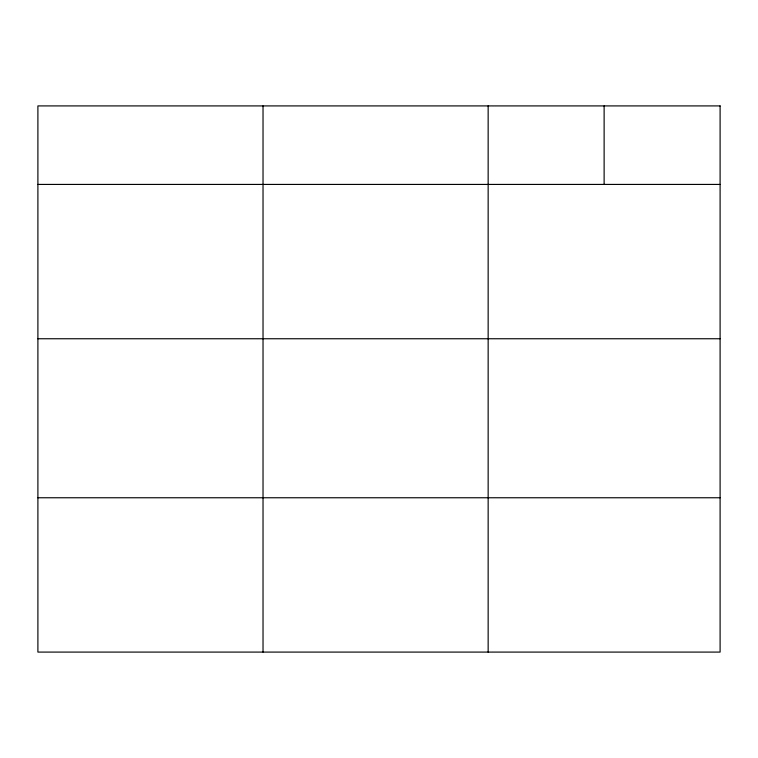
<?xml version="1.0" encoding="UTF-8"?>
<svg xmlns="http://www.w3.org/2000/svg" width="758" height="758" viewBox="0 0 758 758"><rect width="100%" height="100%" fill="white"/><g stroke="black" fill="none" stroke-linecap="round" stroke-linejoin="round"><path stroke-width="1.14" d="M37.9 184.421L720.1 184.421M37.9 338.75L720.1 338.75M37.9 497.76L720.1 497.76M604.126 105.912L604.126 184.421M488.152 105.912L488.152 652.088M263.026 105.912L263.026 652.088M720.1 105.912L37.9 105.912L37.9 652.088L720.1 652.088L720.1 105.912"/></g></svg>
